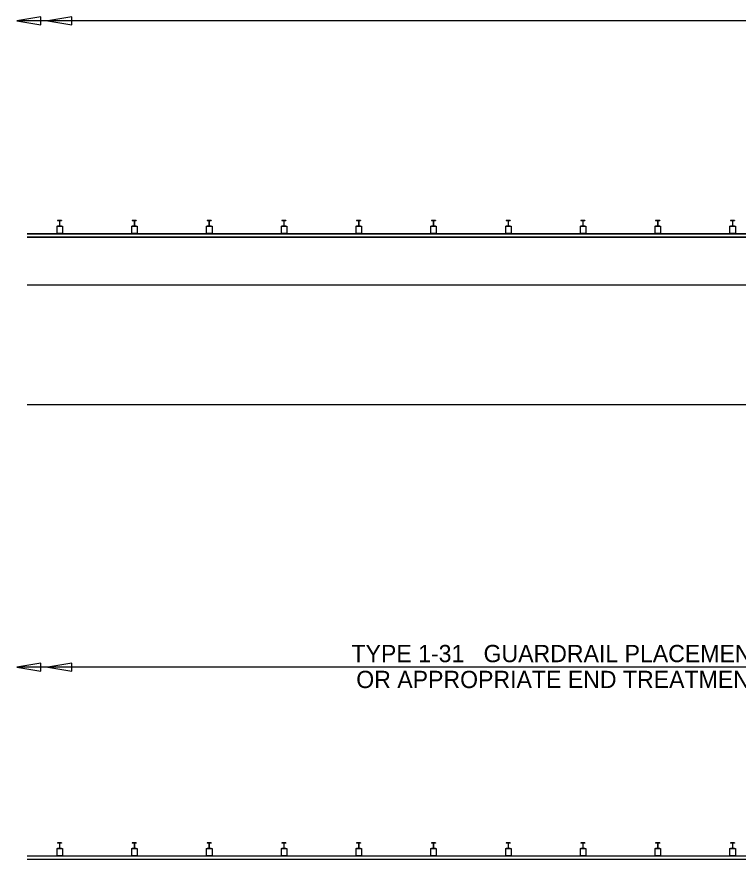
# Model space of a CAD drawing. Extents: x 1 to 17.6, y 0.2 to 10.2.
# Drawn here: x 1.279 to 5.041, y 5.702 to 10.094 of the extents above; entities that cross this region are included whole.
import ezdxf

# ---------------------------------------------------------------- set-up
doc = ezdxf.new("R2010")
doc.units = 0
for name, color, linetype in [('SD_P_Dimension Lines', 7, 'Continuous'), ('SD_P_Dimension Text', 7, 'Continuous'), ('SD_X_Exist Object Lines', 7, 'Continuous')]:
    doc.layers.add(name, color=color, linetype=linetype)

msp = doc.modelspace()

# ---------------------------------------------------------------- linework, layer by layer
at = {"layer": 'SD_P_Dimension Lines'}
for p, q in [((1.404, 10.094), (1.279, 10.073)), ((5.791, 10.073), (1.279, 10.073)), ((1.279, 10.073), (1.404, 10.052)), ((1.404, 10.052), (1.404, 10.094)), ((1.566, 10.094), (1.441, 10.073)), ((1.441, 10.073), (1.566, 10.052)), ((1.566, 10.052), (1.566, 10.094)), ((1.404, 6.724), (1.279, 6.703)), ((1.404, 6.682), (1.404, 6.724)), ((1.566, 6.724), (1.441, 6.703)), ((1.566, 6.682), (1.566, 6.724)), ((5.791, 6.703), (1.279, 6.703)), ((1.279, 6.703), (1.404, 6.682)), ((1.441, 6.703), (1.566, 6.682))]:
    msp.add_line(p, q, dxfattribs=at)
at = {"layer": 'SD_X_Exist Object Lines'}
for p, q in [((1.512, 9.032), (1.491, 9.032)), ((1.491, 9.032), (1.491, 9.031)), ((1.5, 9.031), (1.491, 9.031)), ((1.494, 9.031), (1.494, 9.032)), ((1.498, 9.031), (1.498, 9.032)), ((1.501, 9.03), (1.501, 9.004)), ((1.502, 9.03), (1.502, 9.004)), ((1.512, 9.031), (1.503, 9.031)), ((1.504, 9.031), (1.504, 9.032)), ((1.509, 9.031), (1.509, 9.032)), ((1.512, 9.032), (1.512, 9.031)), ((1.902, 9.032), (1.881, 9.032)), ((1.881, 9.032), (1.881, 9.031)), ((1.89, 9.031), (1.881, 9.031)), ((1.884, 9.031), (1.884, 9.032)), ((1.888, 9.031), (1.888, 9.032)), ((1.891, 9.03), (1.891, 9.004)), ((1.892, 9.03), (1.892, 9.004)), ((1.902, 9.031), (1.893, 9.031)), ((1.894, 9.031), (1.894, 9.032)), ((1.899, 9.031), (1.899, 9.032)), ((1.902, 9.032), (1.902, 9.031)), ((2.292, 9.032), (2.271, 9.032)), ((2.271, 9.032), (2.271, 9.031)), ((2.28, 9.031), (2.271, 9.031)), ((2.274, 9.031), (2.274, 9.032)), ((2.278, 9.031), (2.278, 9.032)), ((2.281, 9.03), (2.281, 9.004)), ((2.282, 9.03), (2.282, 9.004)), ((2.292, 9.031), (2.283, 9.031)), ((2.284, 9.031), (2.284, 9.032)), ((2.289, 9.031), (2.289, 9.032)), ((2.292, 9.032), (2.292, 9.031)), ((2.682, 9.032), (2.661, 9.032)), ((2.661, 9.032), (2.661, 9.031)), ((2.67, 9.031), (2.661, 9.031)), ((2.664, 9.031), (2.664, 9.032)), ((2.668, 9.031), (2.668, 9.032)), ((2.671, 9.03), (2.671, 9.004)), ((2.672, 9.03), (2.672, 9.004)), ((2.682, 9.031), (2.673, 9.031)), ((2.674, 9.031), (2.674, 9.032)), ((2.679, 9.031), (2.679, 9.032)), ((2.682, 9.032), (2.682, 9.031)), ((3.072, 9.032), (3.051, 9.032)), ((3.051, 9.032), (3.051, 9.031)), ((3.06, 9.031), (3.051, 9.031)), ((3.054, 9.031), (3.054, 9.032)), ((3.058, 9.031), (3.058, 9.032)), ((3.061, 9.03), (3.061, 9.004)), ((3.062, 9.03), (3.062, 9.004)), ((3.072, 9.031), (3.063, 9.031)), ((3.064, 9.031), (3.064, 9.032)), ((3.069, 9.031), (3.069, 9.032)), ((3.072, 9.032), (3.072, 9.031)), ((3.462, 9.032), (3.441, 9.032)), ((3.441, 9.032), (3.441, 9.031)), ((3.45, 9.031), (3.441, 9.031)), ((3.444, 9.031), (3.444, 9.032)), ((3.448, 9.031), (3.448, 9.032)), ((3.451, 9.03), (3.451, 9.004)), ((3.452, 9.03), (3.452, 9.004)), ((3.462, 9.031), (3.453, 9.031)), ((3.454, 9.031), (3.454, 9.032)), ((3.459, 9.031), (3.459, 9.032)), ((3.462, 9.032), (3.462, 9.031)), ((3.852, 9.032), (3.831, 9.032)), ((3.831, 9.032), (3.831, 9.031)), ((3.84, 9.031), (3.831, 9.031)), ((3.834, 9.031), (3.834, 9.032)), ((3.838, 9.031), (3.838, 9.032)), ((3.841, 9.03), (3.841, 9.004)), ((3.842, 9.03), (3.842, 9.004)), ((3.852, 9.031), (3.843, 9.031)), ((3.844, 9.031), (3.844, 9.032)), ((3.849, 9.031), (3.849, 9.032)), ((3.852, 9.032), (3.852, 9.031)), ((4.242, 9.032), (4.221, 9.032)), ((4.221, 9.032), (4.221, 9.031)), ((4.23, 9.031), (4.221, 9.031)), ((4.224, 9.031), (4.224, 9.032)), ((4.228, 9.031), (4.228, 9.032)), ((4.231, 9.03), (4.231, 9.004)), ((4.232, 9.03), (4.232, 9.004)), ((4.242, 9.031), (4.233, 9.031)), ((4.234, 9.031), (4.234, 9.032)), ((4.239, 9.031), (4.239, 9.032)), ((4.242, 9.032), (4.242, 9.031)), ((4.632, 9.032), (4.611, 9.032)), ((4.611, 9.032), (4.611, 9.031)), ((4.62, 9.031), (4.611, 9.031)), ((4.614, 9.031), (4.614, 9.032)), ((4.618, 9.031), (4.618, 9.032)), ((4.621, 9.03), (4.621, 9.004)), ((4.622, 9.03), (4.622, 9.004)), ((4.632, 9.031), (4.623, 9.031)), ((4.624, 9.031), (4.624, 9.032)), ((4.629, 9.031), (4.629, 9.032)), ((4.632, 9.032), (4.632, 9.031)), ((5.022, 9.032), (5.001, 9.032)), ((5.001, 9.032), (5.001, 9.031)), ((5.01, 9.031), (5.001, 9.031)), ((5.004, 9.031), (5.004, 9.032)), ((5.008, 9.031), (5.008, 9.032)), ((5.011, 9.03), (5.011, 9.004)), ((5.012, 9.03), (5.012, 9.004)), ((5.022, 9.031), (5.013, 9.031)), ((5.014, 9.031), (5.014, 9.032)), ((5.019, 9.031), (5.019, 9.032)), ((5.022, 9.032), (5.022, 9.031)), ((1.333, 8.964), (8.489, 8.964)), ((1.333, 8.963), (8.489, 8.963)), ((1.487, 9.003), (1.517, 9.003)), ((1.487, 9.003), (1.487, 8.964)), ((1.517, 8.964), (1.487, 8.964)), ((1.5, 9.003), (1.491, 9.003)), ((1.491, 9.003), (1.491, 9.002)), ((1.512, 9.002), (1.491, 9.002)), ((1.494, 9.002), (1.494, 9.003)), ((1.498, 9.002), (1.498, 9.003)), ((1.512, 9.003), (1.503, 9.003)), ((1.504, 9.002), (1.504, 9.003)), ((1.509, 9.002), (1.509, 9.003)), ((1.512, 9.003), (1.512, 9.002)), ((1.517, 9.003), (1.517, 8.964)), ((1.877, 9.003), (1.907, 9.003)), ((1.877, 9.003), (1.877, 8.964)), ((1.907, 8.964), (1.877, 8.964)), ((1.89, 9.003), (1.881, 9.003)), ((1.881, 9.003), (1.881, 9.002)), ((1.902, 9.002), (1.881, 9.002)), ((1.884, 9.002), (1.884, 9.003)), ((1.888, 9.002), (1.888, 9.003)), ((1.902, 9.003), (1.893, 9.003)), ((1.894, 9.002), (1.894, 9.003)), ((1.899, 9.002), (1.899, 9.003)), ((1.902, 9.003), (1.902, 9.002)), ((1.907, 9.003), (1.907, 8.964)), ((2.267, 9.003), (2.297, 9.003)), ((2.267, 9.003), (2.267, 8.964)), ((2.297, 8.964), (2.267, 8.964)), ((2.28, 9.003), (2.271, 9.003)), ((2.271, 9.003), (2.271, 9.002)), ((2.292, 9.002), (2.271, 9.002)), ((2.274, 9.002), (2.274, 9.003)), ((2.278, 9.002), (2.278, 9.003)), ((2.292, 9.003), (2.283, 9.003)), ((2.284, 9.002), (2.284, 9.003)), ((2.289, 9.002), (2.289, 9.003)), ((2.292, 9.003), (2.292, 9.002)), ((2.297, 9.003), (2.297, 8.964)), ((2.657, 9.003), (2.687, 9.003)), ((2.657, 9.003), (2.657, 8.964)), ((2.687, 8.964), (2.657, 8.964)), ((2.67, 9.003), (2.661, 9.003)), ((2.661, 9.003), (2.661, 9.002)), ((2.682, 9.002), (2.661, 9.002)), ((2.664, 9.002), (2.664, 9.003)), ((2.668, 9.002), (2.668, 9.003)), ((2.682, 9.003), (2.673, 9.003)), ((2.674, 9.002), (2.674, 9.003)), ((2.679, 9.002), (2.679, 9.003)), ((2.682, 9.003), (2.682, 9.002)), ((2.687, 9.003), (2.687, 8.964)), ((3.047, 9.003), (3.077, 9.003)), ((3.047, 9.003), (3.047, 8.964)), ((3.077, 8.964), (3.047, 8.964)), ((3.06, 9.003), (3.051, 9.003)), ((3.051, 9.003), (3.051, 9.002)), ((3.072, 9.002), (3.051, 9.002)), ((3.054, 9.002), (3.054, 9.003)), ((3.058, 9.002), (3.058, 9.003)), ((3.072, 9.003), (3.063, 9.003)), ((3.064, 9.002), (3.064, 9.003)), ((3.069, 9.002), (3.069, 9.003)), ((3.072, 9.003), (3.072, 9.002)), ((3.077, 9.003), (3.077, 8.964)), ((3.437, 9.003), (3.467, 9.003)), ((3.437, 9.003), (3.437, 8.964)), ((3.467, 8.964), (3.437, 8.964)), ((3.45, 9.003), (3.441, 9.003)), ((3.441, 9.003), (3.441, 9.002)), ((3.462, 9.002), (3.441, 9.002)), ((3.444, 9.002), (3.444, 9.003)), ((3.448, 9.002), (3.448, 9.003)), ((3.462, 9.003), (3.453, 9.003)), ((3.454, 9.002), (3.454, 9.003)), ((3.459, 9.002), (3.459, 9.003)), ((3.462, 9.003), (3.462, 9.002)), ((3.467, 9.003), (3.467, 8.964)), ((3.827, 9.003), (3.857, 9.003)), ((3.827, 9.003), (3.827, 8.964)), ((3.857, 8.964), (3.827, 8.964)), ((3.84, 9.003), (3.831, 9.003)), ((3.831, 9.003), (3.831, 9.002)), ((3.852, 9.002), (3.831, 9.002)), ((3.834, 9.002), (3.834, 9.003)), ((3.838, 9.002), (3.838, 9.003)), ((3.852, 9.003), (3.843, 9.003)), ((3.844, 9.002), (3.844, 9.003)), ((3.849, 9.002), (3.849, 9.003)), ((3.852, 9.003), (3.852, 9.002)), ((3.857, 9.003), (3.857, 8.964)), ((4.217, 9.003), (4.247, 9.003)), ((4.217, 9.003), (4.217, 8.964)), ((4.247, 8.964), (4.217, 8.964)), ((4.23, 9.003), (4.221, 9.003)), ((4.221, 9.003), (4.221, 9.002)), ((4.242, 9.002), (4.221, 9.002)), ((4.224, 9.002), (4.224, 9.003)), ((4.228, 9.002), (4.228, 9.003)), ((4.242, 9.003), (4.233, 9.003)), ((4.234, 9.002), (4.234, 9.003)), ((4.239, 9.002), (4.239, 9.003)), ((4.242, 9.003), (4.242, 9.002)), ((4.247, 9.003), (4.247, 8.964)), ((4.607, 9.003), (4.637, 9.003)), ((4.607, 9.003), (4.607, 8.964)), ((4.637, 8.964), (4.607, 8.964)), ((4.62, 9.003), (4.611, 9.003)), ((4.611, 9.003), (4.611, 9.002)), ((4.632, 9.002), (4.611, 9.002)), ((4.614, 9.002), (4.614, 9.003)), ((4.618, 9.002), (4.618, 9.003)), ((4.632, 9.003), (4.623, 9.003)), ((4.624, 9.002), (4.624, 9.003)), ((4.629, 9.002), (4.629, 9.003)), ((4.632, 9.003), (4.632, 9.002)), ((4.637, 9.003), (4.637, 8.964)), ((4.997, 9.003), (5.027, 9.003)), ((4.997, 9.003), (4.997, 8.964)), ((5.027, 8.964), (4.997, 8.964)), ((5.01, 9.003), (5.001, 9.003)), ((5.001, 9.003), (5.001, 9.002)), ((5.022, 9.002), (5.001, 9.002)), ((5.004, 9.002), (5.004, 9.003)), ((5.008, 9.002), (5.008, 9.003)), ((5.022, 9.003), (5.013, 9.003)), ((5.014, 9.002), (5.014, 9.003)), ((5.019, 9.002), (5.019, 9.003)), ((5.022, 9.003), (5.022, 9.002)), ((5.027, 9.003), (5.027, 8.964)), ((1.333, 8.947), (8.489, 8.947)), ((1.333, 8.946), (8.489, 8.946)), ((1.333, 8.697), (8.489, 8.697)), ((1.333, 8.072), (15.307, 8.072)), ((1.487, 5.758), (1.517, 5.758)), ((1.487, 5.758), (1.487, 5.719)), ((1.512, 5.787), (1.491, 5.787)), ((1.491, 5.787), (1.491, 5.786)), ((1.5, 5.786), (1.491, 5.786)), ((1.5, 5.758), (1.491, 5.758)), ((1.491, 5.758), (1.491, 5.757)), ((1.512, 5.757), (1.491, 5.757)), ((1.494, 5.786), (1.494, 5.787)), ((1.494, 5.757), (1.494, 5.758)), ((1.498, 5.786), (1.498, 5.787)), ((1.498, 5.757), (1.498, 5.758)), ((1.501, 5.785), (1.501, 5.759)), ((1.502, 5.785), (1.502, 5.759)), ((1.512, 5.786), (1.503, 5.786)), ((1.512, 5.758), (1.503, 5.758)), ((1.504, 5.786), (1.504, 5.787)), ((1.504, 5.757), (1.504, 5.758)), ((1.509, 5.786), (1.509, 5.787)), ((1.509, 5.757), (1.509, 5.758)), ((1.512, 5.787), (1.512, 5.786)), ((1.512, 5.758), (1.512, 5.757)), ((1.517, 5.758), (1.517, 5.719)), ((1.877, 5.758), (1.907, 5.758)), ((1.877, 5.758), (1.877, 5.719)), ((1.902, 5.787), (1.881, 5.787)), ((1.881, 5.787), (1.881, 5.786)), ((1.89, 5.786), (1.881, 5.786)), ((1.89, 5.758), (1.881, 5.758)), ((1.881, 5.758), (1.881, 5.757)), ((1.902, 5.757), (1.881, 5.757)), ((1.884, 5.786), (1.884, 5.787)), ((1.884, 5.757), (1.884, 5.758)), ((1.888, 5.786), (1.888, 5.787)), ((1.888, 5.757), (1.888, 5.758)), ((1.891, 5.785), (1.891, 5.759)), ((1.892, 5.785), (1.892, 5.759)), ((1.902, 5.786), (1.893, 5.786)), ((1.902, 5.758), (1.893, 5.758)), ((1.894, 5.786), (1.894, 5.787)), ((1.894, 5.757), (1.894, 5.758)), ((1.899, 5.786), (1.899, 5.787)), ((1.899, 5.757), (1.899, 5.758)), ((1.902, 5.787), (1.902, 5.786)), ((1.902, 5.758), (1.902, 5.757)), ((1.907, 5.758), (1.907, 5.719)), ((2.267, 5.758), (2.297, 5.758)), ((2.267, 5.758), (2.267, 5.719)), ((2.292, 5.787), (2.271, 5.787)), ((2.271, 5.787), (2.271, 5.786)), ((2.28, 5.786), (2.271, 5.786)), ((2.28, 5.758), (2.271, 5.758)), ((2.271, 5.758), (2.271, 5.757)), ((2.292, 5.757), (2.271, 5.757)), ((2.274, 5.786), (2.274, 5.787)), ((2.274, 5.757), (2.274, 5.758)), ((2.278, 5.786), (2.278, 5.787)), ((2.278, 5.757), (2.278, 5.758)), ((2.281, 5.785), (2.281, 5.759)), ((2.282, 5.785), (2.282, 5.759)), ((2.292, 5.786), (2.283, 5.786)), ((2.292, 5.758), (2.283, 5.758)), ((2.284, 5.786), (2.284, 5.787)), ((2.284, 5.757), (2.284, 5.758)), ((2.289, 5.786), (2.289, 5.787)), ((2.289, 5.757), (2.289, 5.758)), ((2.292, 5.787), (2.292, 5.786)), ((2.292, 5.758), (2.292, 5.757)), ((2.297, 5.758), (2.297, 5.719)), ((2.657, 5.758), (2.687, 5.758)), ((2.657, 5.758), (2.657, 5.719)), ((2.682, 5.787), (2.661, 5.787)), ((2.661, 5.787), (2.661, 5.786)), ((2.67, 5.786), (2.661, 5.786)), ((2.67, 5.758), (2.661, 5.758)), ((2.661, 5.758), (2.661, 5.757)), ((2.682, 5.757), (2.661, 5.757)), ((2.664, 5.786), (2.664, 5.787)), ((2.664, 5.757), (2.664, 5.758)), ((2.668, 5.786), (2.668, 5.787)), ((2.668, 5.757), (2.668, 5.758)), ((2.671, 5.785), (2.671, 5.759)), ((2.672, 5.785), (2.672, 5.759)), ((2.682, 5.786), (2.673, 5.786)), ((2.682, 5.758), (2.673, 5.758)), ((2.674, 5.786), (2.674, 5.787)), ((2.674, 5.757), (2.674, 5.758)), ((2.679, 5.786), (2.679, 5.787)), ((2.679, 5.757), (2.679, 5.758)), ((2.682, 5.787), (2.682, 5.786)), ((2.682, 5.758), (2.682, 5.757)), ((2.687, 5.758), (2.687, 5.719)), ((3.047, 5.758), (3.077, 5.758)), ((3.047, 5.758), (3.047, 5.719)), ((3.072, 5.787), (3.051, 5.787)), ((3.051, 5.787), (3.051, 5.786)), ((3.06, 5.786), (3.051, 5.786)), ((3.06, 5.758), (3.051, 5.758)), ((3.051, 5.758), (3.051, 5.757)), ((3.072, 5.757), (3.051, 5.757)), ((3.054, 5.786), (3.054, 5.787)), ((3.054, 5.757), (3.054, 5.758)), ((3.058, 5.786), (3.058, 5.787)), ((3.058, 5.757), (3.058, 5.758)), ((3.061, 5.785), (3.061, 5.759)), ((3.062, 5.785), (3.062, 5.759)), ((3.072, 5.786), (3.063, 5.786)), ((3.072, 5.758), (3.063, 5.758)), ((3.064, 5.786), (3.064, 5.787)), ((3.064, 5.757), (3.064, 5.758)), ((3.069, 5.786), (3.069, 5.787)), ((3.069, 5.757), (3.069, 5.758)), ((3.072, 5.787), (3.072, 5.786)), ((3.072, 5.758), (3.072, 5.757)), ((3.077, 5.758), (3.077, 5.719)), ((3.437, 5.758), (3.467, 5.758)), ((3.437, 5.758), (3.437, 5.719)), ((3.462, 5.787), (3.441, 5.787)), ((3.441, 5.787), (3.441, 5.786)), ((3.45, 5.786), (3.441, 5.786)), ((3.45, 5.758), (3.441, 5.758)), ((3.441, 5.758), (3.441, 5.757)), ((3.462, 5.757), (3.441, 5.757)), ((3.444, 5.786), (3.444, 5.787)), ((3.444, 5.757), (3.444, 5.758)), ((3.448, 5.786), (3.448, 5.787)), ((3.448, 5.757), (3.448, 5.758)), ((3.451, 5.785), (3.451, 5.759)), ((3.452, 5.785), (3.452, 5.759)), ((3.462, 5.786), (3.453, 5.786)), ((3.462, 5.758), (3.453, 5.758)), ((3.454, 5.786), (3.454, 5.787)), ((3.454, 5.757), (3.454, 5.758)), ((3.459, 5.786), (3.459, 5.787)), ((3.459, 5.757), (3.459, 5.758)), ((3.462, 5.787), (3.462, 5.786)), ((3.462, 5.758), (3.462, 5.757)), ((3.467, 5.758), (3.467, 5.719)), ((3.827, 5.758), (3.857, 5.758)), ((3.827, 5.758), (3.827, 5.719)), ((3.852, 5.787), (3.831, 5.787)), ((3.831, 5.787), (3.831, 5.786)), ((3.84, 5.786), (3.831, 5.786)), ((3.84, 5.758), (3.831, 5.758)), ((3.831, 5.758), (3.831, 5.757)), ((3.852, 5.757), (3.831, 5.757)), ((3.834, 5.786), (3.834, 5.787)), ((3.834, 5.757), (3.834, 5.758)), ((3.838, 5.786), (3.838, 5.787)), ((3.838, 5.757), (3.838, 5.758)), ((3.841, 5.785), (3.841, 5.759)), ((3.842, 5.785), (3.842, 5.759)), ((3.852, 5.786), (3.843, 5.786)), ((3.852, 5.758), (3.843, 5.758)), ((3.844, 5.786), (3.844, 5.787)), ((3.844, 5.757), (3.844, 5.758)), ((3.849, 5.786), (3.849, 5.787)), ((3.849, 5.757), (3.849, 5.758)), ((3.852, 5.787), (3.852, 5.786)), ((3.852, 5.758), (3.852, 5.757)), ((3.857, 5.758), (3.857, 5.719)), ((4.217, 5.758), (4.247, 5.758)), ((4.217, 5.758), (4.217, 5.719)), ((4.242, 5.787), (4.221, 5.787)), ((4.221, 5.787), (4.221, 5.786)), ((4.23, 5.786), (4.221, 5.786)), ((4.23, 5.758), (4.221, 5.758)), ((4.221, 5.758), (4.221, 5.757)), ((4.242, 5.757), (4.221, 5.757)), ((4.224, 5.786), (4.224, 5.787)), ((4.224, 5.757), (4.224, 5.758)), ((4.228, 5.786), (4.228, 5.787)), ((4.228, 5.757), (4.228, 5.758)), ((4.231, 5.785), (4.231, 5.759)), ((4.232, 5.785), (4.232, 5.759)), ((4.242, 5.786), (4.233, 5.786)), ((4.242, 5.758), (4.233, 5.758)), ((4.234, 5.786), (4.234, 5.787)), ((4.234, 5.757), (4.234, 5.758)), ((4.239, 5.786), (4.239, 5.787)), ((4.239, 5.757), (4.239, 5.758)), ((4.242, 5.787), (4.242, 5.786)), ((4.242, 5.758), (4.242, 5.757)), ((4.247, 5.758), (4.247, 5.719)), ((4.607, 5.758), (4.637, 5.758)), ((4.607, 5.758), (4.607, 5.719)), ((4.632, 5.787), (4.611, 5.787)), ((4.611, 5.787), (4.611, 5.786)), ((4.62, 5.786), (4.611, 5.786)), ((4.62, 5.758), (4.611, 5.758)), ((4.611, 5.758), (4.611, 5.757)), ((4.632, 5.757), (4.611, 5.757)), ((4.614, 5.786), (4.614, 5.787)), ((4.614, 5.757), (4.614, 5.758)), ((4.618, 5.786), (4.618, 5.787)), ((4.618, 5.757), (4.618, 5.758)), ((4.621, 5.785), (4.621, 5.759)), ((4.622, 5.785), (4.622, 5.759)), ((4.632, 5.786), (4.623, 5.786)), ((4.632, 5.758), (4.623, 5.758)), ((4.624, 5.786), (4.624, 5.787)), ((4.624, 5.757), (4.624, 5.758)), ((4.629, 5.786), (4.629, 5.787)), ((4.629, 5.757), (4.629, 5.758)), ((4.632, 5.787), (4.632, 5.786)), ((4.632, 5.758), (4.632, 5.757)), ((4.637, 5.758), (4.637, 5.719)), ((4.997, 5.758), (5.027, 5.758)), ((4.997, 5.758), (4.997, 5.719)), ((5.022, 5.787), (5.001, 5.787)), ((5.001, 5.787), (5.001, 5.786)), ((5.01, 5.786), (5.001, 5.786)), ((5.01, 5.758), (5.001, 5.758)), ((5.001, 5.758), (5.001, 5.757)), ((5.022, 5.757), (5.001, 5.757)), ((5.004, 5.786), (5.004, 5.787)), ((5.004, 5.757), (5.004, 5.758)), ((5.008, 5.786), (5.008, 5.787)), ((5.008, 5.757), (5.008, 5.758)), ((5.011, 5.785), (5.011, 5.759)), ((5.012, 5.785), (5.012, 5.759)), ((5.022, 5.786), (5.013, 5.786)), ((5.022, 5.758), (5.013, 5.758)), ((5.014, 5.786), (5.014, 5.787)), ((5.014, 5.757), (5.014, 5.758)), ((5.019, 5.786), (5.019, 5.787)), ((5.019, 5.757), (5.019, 5.758)), ((5.022, 5.787), (5.022, 5.786)), ((5.022, 5.758), (5.022, 5.757)), ((5.027, 5.758), (5.027, 5.719)), ((1.333, 5.72), (5.93, 5.72)), ((1.333, 5.719), (5.93, 5.719)), ((1.517, 5.719), (1.487, 5.719)), ((1.907, 5.719), (1.877, 5.719)), ((2.297, 5.719), (2.267, 5.719)), ((2.687, 5.719), (2.657, 5.719)), ((3.077, 5.719), (3.047, 5.719)), ((3.467, 5.719), (3.437, 5.719)), ((3.857, 5.719), (3.827, 5.719)), ((4.247, 5.719), (4.217, 5.719)), ((4.637, 5.719), (4.607, 5.719)), ((5.027, 5.719), (4.997, 5.719)), ((1.333, 5.702), (5.93, 5.702))]:
    msp.add_line(p, q, dxfattribs=at)
for centre, start, end in [((1.4996, 9.0297), 0, 90), ((1.4996, 9.0038), 270, 360), ((1.5027, 9.0297), 90, 180), ((1.5027, 9.0038), 180, 270), ((1.8896, 9.0297), 0, 90), ((1.8896, 9.0038), 270, 360), ((1.8927, 9.0297), 90, 180), ((1.8927, 9.0038), 180, 270), ((2.2796, 9.0297), 0, 90), ((2.2796, 9.0038), 270, 360), ((2.2827, 9.0297), 90, 180), ((2.2827, 9.0038), 180, 270), ((2.6696, 9.0297), 0, 90), ((2.6696, 9.0038), 270, 360), ((2.6727, 9.0297), 90, 180), ((2.6727, 9.0038), 180, 270), ((3.0596, 9.0297), 0, 90), ((3.0596, 9.0038), 270, 360), ((3.0627, 9.0297), 90, 180), ((3.0627, 9.0038), 180, 270), ((3.4496, 9.0297), 0, 90), ((3.4496, 9.0038), 270, 360), ((3.4527, 9.0297), 90, 180), ((3.4527, 9.0038), 180, 270), ((3.8396, 9.0297), 0, 90), ((3.8396, 9.0038), 270, 360), ((3.8427, 9.0297), 90, 180), ((3.8427, 9.0038), 180, 270), ((4.2296, 9.0297), 0, 90), ((4.2296, 9.0038), 270, 360), ((4.2327, 9.0297), 90, 180), ((4.2327, 9.0038), 180, 270), ((4.6196, 9.0297), 0, 90), ((4.6196, 9.0038), 270, 360), ((4.6227, 9.0297), 90, 180), ((4.6227, 9.0038), 180, 270), ((5.0096, 9.0297), 0, 90), ((5.0096, 9.0038), 270, 360), ((5.0127, 9.0297), 90, 180), ((5.0127, 9.0038), 180, 270), ((1.4996, 5.7847), 0, 90), ((1.4996, 5.7588), 270, 360), ((1.5027, 5.7847), 90, 180), ((1.5027, 5.7588), 180, 270), ((1.8896, 5.7847), 0, 90), ((1.8896, 5.7588), 270, 360), ((1.8927, 5.7847), 90, 180), ((1.8927, 5.7588), 180, 270), ((2.2796, 5.7847), 0, 90), ((2.2796, 5.7588), 270, 360), ((2.2827, 5.7847), 90, 180), ((2.2827, 5.7588), 180, 270), ((2.6696, 5.7847), 0, 90), ((2.6696, 5.7588), 270, 360), ((2.6727, 5.7847), 90, 180), ((2.6727, 5.7588), 180, 270), ((3.0596, 5.7847), 0, 90), ((3.0596, 5.7588), 270, 360), ((3.0627, 5.7847), 90, 180), ((3.0627, 5.7588), 180, 270), ((3.4496, 5.7847), 0, 90), ((3.4496, 5.7588), 270, 360), ((3.4527, 5.7847), 90, 180), ((3.4527, 5.7588), 180, 270), ((3.8396, 5.7847), 0, 90), ((3.8396, 5.7588), 270, 360), ((3.8427, 5.7847), 90, 180), ((3.8427, 5.7588), 180, 270), ((4.2296, 5.7847), 0, 90), ((4.2296, 5.7588), 270, 360), ((4.2327, 5.7847), 90, 180), ((4.2327, 5.7588), 180, 270), ((4.6196, 5.7847), 0, 90), ((4.6196, 5.7588), 270, 360), ((4.6227, 5.7847), 90, 180), ((4.6227, 5.7588), 180, 270), ((5.0096, 5.7847), 0, 90), ((5.0096, 5.7588), 270, 360), ((5.0127, 5.7847), 90, 180), ((5.0127, 5.7588), 180, 270)]:
    msp.add_arc(centre, 0.00103, start, end, dxfattribs=at)

# ---------------------------------------------------------------- texts
at = {"layer": 'SD_P_Dimension Text'}
for s, p in [('TYPE 1-31   GUARDRAIL PLACEMENT', (3.0244, 6.7291)), ('OR APPROPRIATE END TREATMENT', (3.0494, 6.5941))]:
    msp.add_text(s, height=0.09, dxfattribs=at).set_placement(p)

doc.saveas('drawing.dxf')
